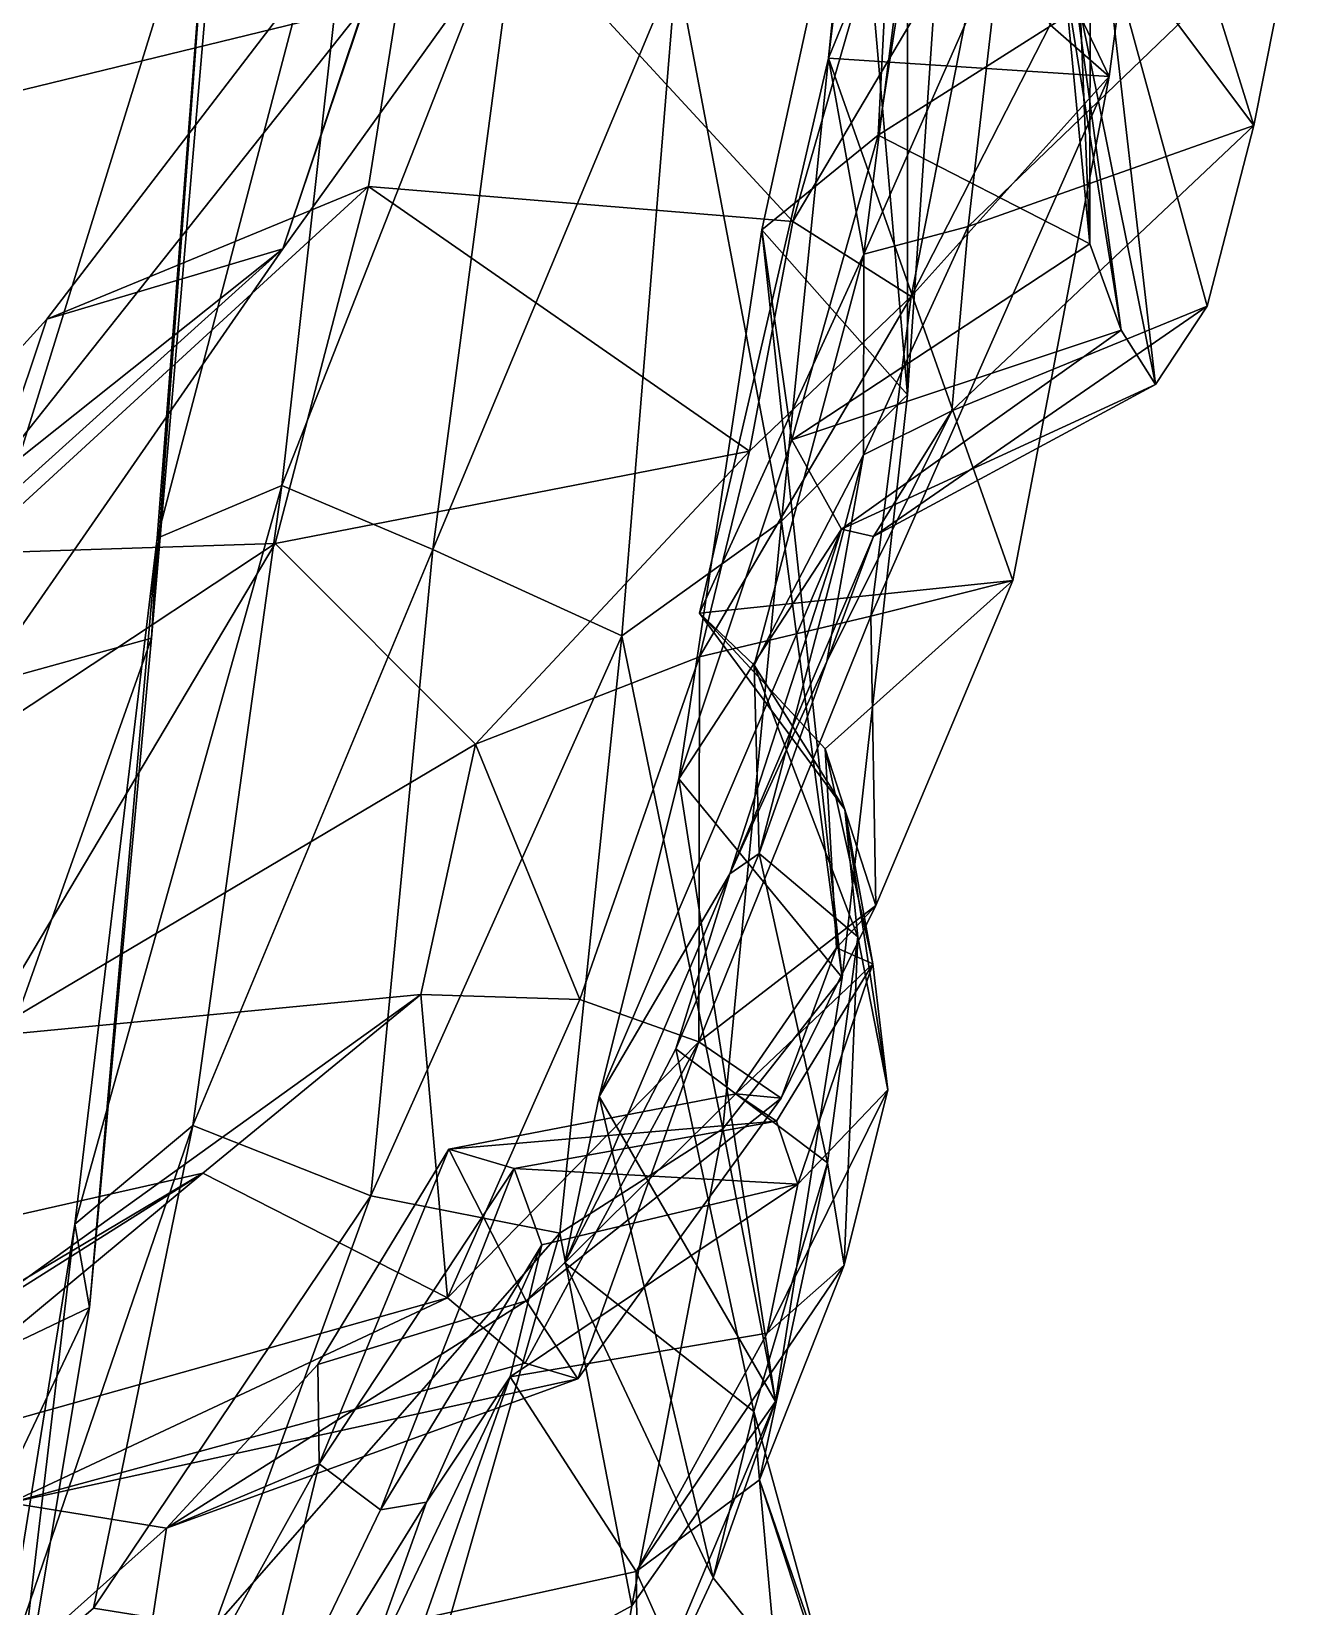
# Model space of a CAD drawing. Extents: x -4.77 to 4.77, y -2.48 to 3.3.
# Drawn here: x 0.4126 to 0.6098, y -2.1417 to -1.8961 of the extents above; entities that cross this region are included whole.
import ezdxf

# ---------------------------------------------------------------- set-up
doc = ezdxf.new("R2010")
doc.units = 0

msp = doc.modelspace()

# ---------------------------------------------------------------- linework, layer by layer
for points in [[(0.46748, -1.73795, -0.8311), (0.39295, -1.91166, -0.91272), (0.3879, -1.87214, -0.9574)], [(0.46748, -1.73795, 0.8311), (0.3879, -1.87214, 0.9574), (0.39295, -1.91166, 0.91272)], [(0.46748, -1.73795, -0.8311), (0.46496, -1.76066, -0.79021), (0.39295, -1.91166, -0.91272)], [(0.46748, -1.73795, 0.8311), (0.39295, -1.91166, 0.91272), (0.46496, -1.76066, 0.79021)], [(0.37925, -1.87911, -0.84402), (0.39295, -1.91166, -0.91272), (0.46496, -1.76066, -0.79021)], [(0.37925, -1.87911, 0.84402), (0.46496, -1.76066, 0.79021), (0.39295, -1.91166, 0.91272)], [(0.54927, -1.82296, 0.22251), (0.54463, -1.91229, 0.13181), (0.56017, -1.81219, 0.21327)], [(0.56017, -1.81219, 0.21327), (0.54463, -1.91229, 0.13181), (0.57613, -1.89229, 0.13158)], [(0.54927, -1.82296, -0.22251), (0.56017, -1.81219, -0.21327), (0.54463, -1.91229, -0.13181)], [(0.56017, -1.81219, -0.21327), (0.57613, -1.89229, -0.13158), (0.54463, -1.91229, -0.13181)], [(0.59171, -1.81924, -0.41506), (0.5455, -1.82952, -0.32127), (0.58066, -1.9031, -0.37495)], [(0.59171, -1.81924, 0.41506), (0.58066, -1.9031, 0.37495), (0.5455, -1.82952, 0.32127)], [(0.57143, -1.89509, -0.42663), (0.59171, -1.81924, -0.41506), (0.58066, -1.9031, -0.37495)], [(0.57143, -1.89509, 0.42663), (0.58066, -1.9031, 0.37495), (0.59171, -1.81924, 0.41506)], [(0.54927, -1.82296, 0.22251), (0.54918, -1.95276, 0.19035), (0.52649, -1.92704, 0.1318)], [(0.54927, -1.82296, 0.22251), (0.52649, -1.92704, 0.1318), (0.54463, -1.91229, 0.13181)], [(0.54927, -1.82296, -0.22251), (0.52649, -1.92704, -0.1318), (0.54918, -1.95276, -0.19035)], [(0.54927, -1.82296, -0.22251), (0.54463, -1.91229, -0.13181), (0.52649, -1.92704, -0.1318)], [(0.54927, -1.82296, 0.22251), (0.55678, -1.84172, 0.25306), (0.54918, -1.95276, 0.19035)], [(0.54927, -1.82296, -0.22251), (0.54918, -1.95276, -0.19035), (0.55678, -1.84172, -0.25306)], [(0.5455, -1.82952, -0.32127), (0.55058, -1.86665, -0.2626), (0.53689, -1.90028, -0.29006)], [(0.58066, -1.9031, -0.37495), (0.5455, -1.82952, -0.32127), (0.53689, -1.90028, -0.29006)], [(0.5455, -1.82952, 0.32127), (0.53689, -1.90028, 0.29006), (0.55058, -1.86665, 0.2626)], [(0.58066, -1.9031, 0.37495), (0.53689, -1.90028, 0.29006), (0.5455, -1.82952, 0.32127)], [(0.45182, -1.93, -0.68001), (0.5224, -1.83167, -0.54372), (0.47416, -1.86371, -0.53993)], [(0.5224, -1.83167, -0.54372), (0.45182, -1.93, -0.68001), (0.46445, -1.89224, -0.69675)], [(0.45182, -1.93, 0.68001), (0.47416, -1.86371, 0.53993), (0.5224, -1.83167, 0.54372)], [(0.5224, -1.83167, 0.54372), (0.46445, -1.89224, 0.69675), (0.45182, -1.93, 0.68001)], [(0.54918, -1.95276, 0.19035), (0.55678, -1.84172, 0.25306), (0.54102, -1.85917, 0.28245)], [(0.54918, -1.95276, -0.19035), (0.54102, -1.85917, -0.28245), (0.55678, -1.84172, -0.25306)], [(0.4313, -1.99072, 0.30212), (0.4424, -1.84299, 0.32465), (0.4426, -1.85943, 0.35954)], [(0.4313, -1.99072, 0.30212), (0.4322, -1.97509, 0.26361), (0.4424, -1.84299, 0.32465)], [(0.4313, -1.99072, -0.30212), (0.4426, -1.85943, -0.35954), (0.4424, -1.84299, -0.32465)], [(0.4313, -1.99072, -0.30212), (0.4424, -1.84299, -0.32465), (0.4322, -1.97509, -0.26361)], [(0.46442, -1.85249, 0.30727), (0.4424, -1.84299, 0.32465), (0.4322, -1.97509, 0.26361)], [(0.46442, -1.85249, -0.30727), (0.4322, -1.97509, -0.26361), (0.4424, -1.84299, -0.32465)], [(0.37748, -1.89608, -0.82647), (0.43517, -1.84483, -0.69514), (0.37711, -1.91352, -0.81308)], [(0.46445, -1.89224, -0.69675), (0.37711, -1.91352, -0.81308), (0.43517, -1.84483, -0.69514)], [(0.37748, -1.89608, 0.82647), (0.37711, -1.91352, 0.81308), (0.43517, -1.84483, 0.69514)], [(0.46445, -1.89224, 0.69675), (0.43517, -1.84483, 0.69514), (0.37711, -1.91352, 0.81308)], [(0.46442, -1.85249, 0.30727), (0.4322, -1.97509, 0.26361), (0.45163, -1.9669, 0.24232)], [(0.46442, -1.85249, -0.30727), (0.45163, -1.9669, -0.24232), (0.4322, -1.97509, -0.26361)], [(0.4891, -1.87146, 0.31234), (0.46442, -1.85249, 0.30727), (0.45163, -1.9669, 0.24232)], [(0.4891, -1.87146, -0.31234), (0.45163, -1.9669, -0.24232), (0.46442, -1.85249, -0.30727)], [(0.57962, -1.87927, -0.05914), (0.60321, -1.91075, -0.13035), (0.5859, -1.85528, -0.09786)], [(0.57962, -1.87927, 0.05914), (0.5859, -1.85528, 0.09786), (0.60321, -1.91075, 0.13035)], [(0.60985, -1.87723, -0.16321), (0.5859, -1.85528, -0.09786), (0.60321, -1.91075, -0.13035)], [(0.60985, -1.87723, 0.16321), (0.60321, -1.91075, 0.13035), (0.5859, -1.85528, 0.09786)], [(0.39914, -1.99961, 0.33497), (0.4426, -1.85943, 0.35954), (0.41194, -1.87217, 0.39096)], [(0.39914, -1.99961, 0.33497), (0.4313, -1.99072, 0.30212), (0.4426, -1.85943, 0.35954)], [(0.39914, -1.99961, -0.33497), (0.41194, -1.87217, -0.39096), (0.4426, -1.85943, -0.35954)], [(0.39914, -1.99961, -0.33497), (0.4426, -1.85943, -0.35954), (0.4313, -1.99072, -0.30212)], [(0.51318, -1.88592, 0.30366), (0.52953, -1.97244, 0.22314), (0.54102, -1.85917, 0.28245)], [(0.51318, -1.88592, -0.30366), (0.54102, -1.85917, -0.28245), (0.52953, -1.97244, -0.22314)], [(0.54918, -1.95276, 0.19035), (0.54102, -1.85917, 0.28245), (0.52953, -1.97244, 0.22314)], [(0.54918, -1.95276, -0.19035), (0.52953, -1.97244, -0.22314), (0.54102, -1.85917, -0.28245)], [(0.46515, -1.92025, -0.51571), (0.415, -1.94095, -0.65543), (0.47416, -1.86371, -0.53993)], [(0.45182, -1.93, -0.68001), (0.47416, -1.86371, -0.53993), (0.415, -1.94095, -0.65543)], [(0.46515, -1.92025, 0.51571), (0.47416, -1.86371, 0.53993), (0.415, -1.94095, 0.65543)], [(0.45182, -1.93, 0.68001), (0.415, -1.94095, 0.65543), (0.47416, -1.86371, 0.53993)], [(0.47416, -1.86371, -0.53993), (0.53134, -1.92573, -0.50189), (0.46515, -1.92025, -0.51571)], [(0.47416, -1.86371, 0.53993), (0.46515, -1.92025, 0.51571), (0.53134, -1.92573, 0.50189)], [(0.47416, -1.86371, -0.53993), (0.54708, -1.87117, -0.51493), (0.53134, -1.92573, -0.50189)], [(0.47416, -1.86371, 0.53993), (0.53134, -1.92573, 0.50189), (0.54708, -1.87117, 0.51493)], [(0.54237, -1.93084, -0.22507), (0.53689, -1.90028, -0.29006), (0.55058, -1.86665, -0.2626)], [(0.54237, -1.93084, 0.22507), (0.55058, -1.86665, 0.2626), (0.53689, -1.90028, 0.29006)], [(0.55058, -1.86665, -0.2626), (0.56376, -1.88233, -0.20256), (0.54237, -1.93084, -0.22507)], [(0.55058, -1.86665, 0.2626), (0.54237, -1.93084, 0.22507), (0.56376, -1.88233, 0.20256)], [(0.54708, -1.87117, -0.51493), (0.56237, -1.87334, -0.47946), (0.53134, -1.92573, -0.50189)], [(0.54708, -1.87117, 0.51493), (0.53134, -1.92573, 0.50189), (0.56237, -1.87334, 0.47946)], [(0.4891, -1.87146, 0.31234), (0.45163, -1.9669, 0.24232), (0.47519, -1.97686, 0.24787)], [(0.4891, -1.87146, -0.31234), (0.47519, -1.97686, -0.24787), (0.45163, -1.9669, -0.24232)], [(0.47519, -1.97686, 0.24787), (0.51318, -1.88592, 0.30366), (0.4891, -1.87146, 0.31234)], [(0.47519, -1.97686, -0.24787), (0.4891, -1.87146, -0.31234), (0.51318, -1.88592, -0.30366)], [(0.53134, -1.92573, -0.50189), (0.56237, -1.87334, -0.47946), (0.54978, -1.93744, -0.45563)], [(0.53134, -1.92573, 0.50189), (0.54978, -1.93744, 0.45563), (0.56237, -1.87334, 0.47946)], [(0.56237, -1.87334, -0.47946), (0.57143, -1.89509, -0.42663), (0.54978, -1.93744, -0.45563)], [(0.56237, -1.87334, 0.47946), (0.54978, -1.93744, 0.45563), (0.57143, -1.89509, 0.42663)], [(0.60985, -1.87723, -0.16321), (0.55863, -1.9265, -0.1561), (0.56376, -1.88233, -0.20256)], [(0.60985, -1.87723, -0.16321), (0.60321, -1.91075, -0.13035), (0.55863, -1.9265, -0.1561)], [(0.60985, -1.87723, 0.16321), (0.56376, -1.88233, 0.20256), (0.55863, -1.9265, 0.1561)], [(0.60985, -1.87723, 0.16321), (0.55863, -1.9265, 0.1561), (0.60321, -1.91075, 0.13035)], [(0.57356, -1.88689, 0.0295), (0.57769, -1.88049, 0.06754), (0.57764, -1.92921, 0.07812)], [(0.57356, -1.88689, -0.0295), (0.57764, -1.92921, -0.07812), (0.57769, -1.88049, -0.06754)], [(0.57962, -1.87927, -0.05914), (0.57474, -1.88605, -0.01191), (0.58786, -1.95113, -0.02667)], [(0.57962, -1.87927, 0.05914), (0.58786, -1.95113, 0.02667), (0.57474, -1.88605, 0.01191)], [(0.57613, -1.89229, 0.13158), (0.57764, -1.92921, 0.07812), (0.57769, -1.88049, 0.06754)], [(0.57613, -1.89229, -0.13158), (0.57769, -1.88049, -0.06754), (0.57764, -1.92921, -0.07812)], [(0.57962, -1.87927, -0.05914), (0.58786, -1.95113, -0.02667), (0.59594, -1.93892, -0.0734)], [(0.57962, -1.87927, -0.05914), (0.59594, -1.93892, -0.0734), (0.60321, -1.91075, -0.13035)], [(0.57962, -1.87927, 0.05914), (0.59594, -1.93892, 0.0734), (0.58786, -1.95113, 0.02667)], [(0.57962, -1.87927, 0.05914), (0.60321, -1.91075, 0.13035), (0.59594, -1.93892, 0.0734)], [(0.55863, -1.9265, -0.1561), (0.54237, -1.93084, -0.22507), (0.56376, -1.88233, -0.20256)], [(0.55863, -1.9265, 0.1561), (0.56376, -1.88233, 0.20256), (0.54237, -1.93084, 0.22507)], [(0.47519, -1.97686, 0.24787), (0.50463, -1.99035, 0.24321), (0.51318, -1.88592, 0.30366)], [(0.47519, -1.97686, -0.24787), (0.51318, -1.88592, -0.30366), (0.50463, -1.99035, -0.24321)], [(0.51318, -1.88592, 0.30366), (0.50463, -1.99035, 0.24321), (0.52953, -1.97244, 0.22314)], [(0.51318, -1.88592, -0.30366), (0.52953, -1.97244, -0.22314), (0.50463, -1.99035, -0.24321)], [(0.58252, -1.9427, 0.03539), (0.57474, -1.88605, -0.01191), (0.57356, -1.88689, 0.0295)], [(0.58252, -1.9427, -0.03539), (0.57356, -1.88689, -0.0295), (0.57474, -1.88605, 0.01191)], [(0.58252, -1.9427, 0.03539), (0.58786, -1.95113, -0.02667), (0.57474, -1.88605, -0.01191)], [(0.58252, -1.9427, -0.03539), (0.57474, -1.88605, 0.01191), (0.58786, -1.95113, 0.02667)], [(0.57356, -1.88689, 0.0295), (0.57764, -1.92921, 0.07812), (0.58252, -1.9427, 0.03539)], [(0.57356, -1.88689, -0.0295), (0.58252, -1.9427, -0.03539), (0.57764, -1.92921, -0.07812)], [(0.46445, -1.89224, -0.69675), (0.39092, -1.98485, -0.87206), (0.37711, -1.91352, -0.81308)], [(0.46445, -1.89224, 0.69675), (0.37711, -1.91352, 0.81308), (0.39092, -1.98485, 0.87206)], [(0.45182, -1.93, -0.68001), (0.39092, -1.98485, -0.87206), (0.46445, -1.89224, -0.69675)], [(0.45182, -1.93, 0.68001), (0.46445, -1.89224, 0.69675), (0.39092, -1.98485, 0.87206)], [(0.57764, -1.92921, 0.07812), (0.57613, -1.89229, 0.13158), (0.54463, -1.91229, 0.13181)], [(0.57764, -1.92921, -0.07812), (0.54463, -1.91229, -0.13181), (0.57613, -1.89229, -0.13158)], [(0.58066, -1.9031, -0.37495), (0.54978, -1.93744, -0.45563), (0.57143, -1.89509, -0.42663)], [(0.58066, -1.9031, 0.37495), (0.57143, -1.89509, 0.42663), (0.54978, -1.93744, 0.45563)], [(0.51676, -1.98681, -0.26058), (0.56563, -1.98171, -0.34366), (0.53689, -1.90028, -0.29006)], [(0.54237, -1.93084, -0.22507), (0.51676, -1.98681, -0.26058), (0.53689, -1.90028, -0.29006)], [(0.51676, -1.98681, 0.26058), (0.53689, -1.90028, 0.29006), (0.56563, -1.98171, 0.34366)], [(0.54237, -1.93084, 0.22507), (0.53689, -1.90028, 0.29006), (0.51676, -1.98681, 0.26058)], [(0.58066, -1.9031, -0.37495), (0.53689, -1.90028, -0.29006), (0.56563, -1.98171, -0.34366)], [(0.58066, -1.9031, 0.37495), (0.56563, -1.98171, 0.34366), (0.53689, -1.90028, 0.29006)], [(0.56563, -1.98171, -0.34366), (0.54347, -1.98729, -0.41938), (0.58066, -1.9031, -0.37495)], [(0.58066, -1.9031, -0.37495), (0.54347, -1.98729, -0.41938), (0.54978, -1.93744, -0.45563)], [(0.56563, -1.98171, 0.34366), (0.58066, -1.9031, 0.37495), (0.54347, -1.98729, 0.41938)], [(0.58066, -1.9031, 0.37495), (0.54978, -1.93744, 0.45563), (0.54347, -1.98729, 0.41938)], [(0.53114, -1.95976, 0.06235), (0.54463, -1.91229, 0.13181), (0.52649, -1.92704, 0.1318)], [(0.53114, -1.95976, -0.06235), (0.52649, -1.92704, -0.1318), (0.54463, -1.91229, -0.13181)], [(0.57764, -1.92921, 0.07812), (0.54463, -1.91229, 0.13181), (0.53114, -1.95976, 0.06235)], [(0.57764, -1.92921, -0.07812), (0.53114, -1.95976, -0.06235), (0.54463, -1.91229, -0.13181)], [(0.60321, -1.91075, -0.13035), (0.55609, -1.95524, -0.10035), (0.55863, -1.9265, -0.1561)], [(0.60321, -1.91075, -0.13035), (0.59594, -1.93892, -0.0734), (0.55609, -1.95524, -0.10035)], [(0.60321, -1.91075, 0.13035), (0.55863, -1.9265, 0.1561), (0.55609, -1.95524, 0.10035)], [(0.60321, -1.91075, 0.13035), (0.55609, -1.95524, 0.10035), (0.59594, -1.93892, 0.0734)], [(0.40272, -1.97751, -0.63802), (0.46515, -1.92025, -0.51571), (0.45063, -1.97594, -0.50344)], [(0.46515, -1.92025, -0.51571), (0.40272, -1.97751, -0.63802), (0.415, -1.94095, -0.65543)], [(0.40272, -1.97751, 0.63802), (0.45063, -1.97594, 0.50344), (0.46515, -1.92025, 0.51571)], [(0.46515, -1.92025, 0.51571), (0.415, -1.94095, 0.65543), (0.40272, -1.97751, 0.63802)], [(0.46515, -1.92025, -0.51571), (0.52456, -1.96155, -0.49189), (0.45063, -1.97594, -0.50344)], [(0.46515, -1.92025, 0.51571), (0.45063, -1.97594, 0.50344), (0.52456, -1.96155, 0.49189)], [(0.46515, -1.92025, -0.51571), (0.53134, -1.92573, -0.50189), (0.52456, -1.96155, -0.49189)], [(0.46515, -1.92025, 0.51571), (0.52456, -1.96155, 0.49189), (0.53134, -1.92573, 0.50189)], [(0.53114, -1.95976, 0.06235), (0.52649, -1.92704, 0.1318), (0.51355, -2.01265, 0.06631)], [(0.53901, -2.04364, 0.12679), (0.51355, -2.01265, 0.06631), (0.52649, -1.92704, 0.1318)], [(0.53114, -1.95976, -0.06235), (0.51355, -2.01265, -0.06631), (0.52649, -1.92704, -0.1318)], [(0.53901, -2.04364, -0.12679), (0.52649, -1.92704, -0.1318), (0.51355, -2.01265, -0.06631)], [(0.53134, -1.92573, -0.50189), (0.54978, -1.93744, -0.45563), (0.52456, -1.96155, -0.49189)], [(0.53134, -1.92573, 0.50189), (0.52456, -1.96155, 0.49189), (0.54978, -1.93744, 0.45563)], [(0.53901, -2.04364, 0.12679), (0.52649, -1.92704, 0.1318), (0.54918, -1.95276, 0.19035)], [(0.53901, -2.04364, -0.12679), (0.54918, -1.95276, -0.19035), (0.52649, -1.92704, -0.1318)], [(0.55609, -1.95524, -0.10035), (0.54234, -1.96211, -0.17414), (0.55863, -1.9265, -0.1561)], [(0.55863, -1.9265, -0.1561), (0.54234, -1.96211, -0.17414), (0.54237, -1.93084, -0.22507)], [(0.55609, -1.95524, 0.10035), (0.55863, -1.9265, 0.1561), (0.54234, -1.96211, 0.17414)], [(0.55863, -1.9265, 0.1561), (0.54237, -1.93084, 0.22507), (0.54234, -1.96211, 0.17414)], [(0.35473, -2.00726, -0.7588), (0.45182, -1.93, -0.68001), (0.415, -1.94095, -0.65543)], [(0.35473, -2.00726, -0.7588), (0.37883, -2.03529, -0.84809), (0.45182, -1.93, -0.68001)], [(0.35473, -2.00726, 0.7588), (0.415, -1.94095, 0.65543), (0.45182, -1.93, 0.68001)], [(0.35473, -2.00726, 0.7588), (0.45182, -1.93, 0.68001), (0.37883, -2.03529, 0.84809)], [(0.45182, -1.93, -0.68001), (0.37883, -2.03529, -0.84809), (0.39092, -1.98485, -0.87206)], [(0.45182, -1.93, 0.68001), (0.39092, -1.98485, 0.87206), (0.37883, -2.03529, 0.84809)], [(0.58252, -1.9427, 0.03539), (0.57764, -1.92921, 0.07812), (0.53114, -1.95976, 0.06235)], [(0.58252, -1.9427, -0.03539), (0.53114, -1.95976, -0.06235), (0.57764, -1.92921, -0.07812)], [(0.54237, -1.93084, -0.22507), (0.52527, -1.99489, -0.20573), (0.51676, -1.98681, -0.26058)], [(0.54237, -1.93084, 0.22507), (0.51676, -1.98681, 0.26058), (0.52527, -1.99489, 0.20573)], [(0.54237, -1.93084, -0.22507), (0.54234, -1.96211, -0.17414), (0.52527, -1.99489, -0.20573)], [(0.54237, -1.93084, 0.22507), (0.52527, -1.99489, 0.20573), (0.54234, -1.96211, 0.17414)], [(0.51677, -1.99364, -0.48442), (0.54978, -1.93744, -0.45563), (0.54347, -1.98729, -0.41938)], [(0.51677, -1.99364, -0.48442), (0.52456, -1.96155, -0.49189), (0.54978, -1.93744, -0.45563)], [(0.51677, -1.99364, 0.48442), (0.54347, -1.98729, 0.41938), (0.54978, -1.93744, 0.45563)], [(0.51677, -1.99364, 0.48442), (0.54978, -1.93744, 0.45563), (0.52456, -1.96155, 0.49189)], [(0.59594, -1.93892, -0.0734), (0.54391, -1.97486, -0.03775), (0.55609, -1.95524, -0.10035)], [(0.59594, -1.93892, -0.0734), (0.58786, -1.95113, -0.02667), (0.54391, -1.97486, -0.03775)], [(0.59594, -1.93892, 0.0734), (0.55609, -1.95524, 0.10035), (0.54391, -1.97486, 0.03775)], [(0.59594, -1.93892, 0.0734), (0.54391, -1.97486, 0.03775), (0.58786, -1.95113, 0.02667)], [(0.40272, -1.97751, -0.63802), (0.35473, -2.00726, -0.7588), (0.415, -1.94095, -0.65543)], [(0.40272, -1.97751, 0.63802), (0.415, -1.94095, 0.65543), (0.35473, -2.00726, 0.7588)], [(0.58252, -1.9427, 0.03539), (0.53114, -1.95976, 0.06235), (0.5389, -1.9737, 0.00694)], [(0.58252, -1.9427, -0.03539), (0.5389, -1.9737, -0.00694), (0.53114, -1.95976, -0.06235)], [(0.5389, -1.9737, 0.00694), (0.58786, -1.95113, -0.02667), (0.58252, -1.9427, 0.03539)], [(0.5389, -1.9737, -0.00694), (0.58252, -1.9427, -0.03539), (0.58786, -1.95113, 0.02667)], [(0.5389, -1.9737, 0.00694), (0.54391, -1.97486, -0.03775), (0.58786, -1.95113, -0.02667)], [(0.5389, -1.9737, -0.00694), (0.58786, -1.95113, 0.02667), (0.54391, -1.97486, 0.03775)], [(0.53901, -2.04364, 0.12679), (0.54918, -1.95276, 0.19035), (0.52953, -1.97244, 0.22314)], [(0.53901, -2.04364, -0.12679), (0.52953, -1.97244, -0.22314), (0.54918, -1.95276, -0.19035)], [(0.53662, -1.99435, -0.11209), (0.55609, -1.95524, -0.10035), (0.54391, -1.97486, -0.03775)], [(0.55609, -1.95524, -0.10035), (0.53662, -1.99435, -0.11209), (0.54234, -1.96211, -0.17414)], [(0.53662, -1.99435, 0.11209), (0.54391, -1.97486, 0.03775), (0.55609, -1.95524, 0.10035)], [(0.55609, -1.95524, 0.10035), (0.54234, -1.96211, 0.17414), (0.53662, -1.99435, 0.11209)], [(0.5389, -1.9737, 0.00694), (0.53114, -1.95976, 0.06235), (0.51355, -2.01265, 0.06631)], [(0.5389, -1.9737, -0.00694), (0.51355, -2.01265, -0.06631), (0.53114, -1.95976, -0.06235)], [(0.52456, -1.96155, -0.49189), (0.48186, -2.00725, -0.49637), (0.45063, -1.97594, -0.50344)], [(0.52456, -1.96155, 0.49189), (0.45063, -1.97594, 0.50344), (0.48186, -2.00725, 0.49637)], [(0.52456, -1.96155, -0.49189), (0.51677, -1.99364, -0.48442), (0.48186, -2.00725, -0.49637)], [(0.52456, -1.96155, 0.49189), (0.48186, -2.00725, 0.49637), (0.51677, -1.99364, 0.48442)], [(0.54234, -1.96211, -0.17414), (0.52609, -2.02426, -0.12386), (0.52527, -1.99489, -0.20573)], [(0.54234, -1.96211, 0.17414), (0.52527, -1.99489, 0.20573), (0.52609, -2.02426, 0.12386)], [(0.54234, -1.96211, -0.17414), (0.53662, -1.99435, -0.11209), (0.52609, -2.02426, -0.12386)], [(0.54234, -1.96211, 0.17414), (0.52609, -2.02426, 0.12386), (0.53662, -1.99435, 0.11209)], [(0.41936, -2.08209, 0.19511), (0.45163, -1.9669, 0.24232), (0.4322, -1.97509, 0.26361)], [(0.41936, -2.08209, 0.19511), (0.43775, -2.06672, 0.17163), (0.45163, -1.9669, 0.24232)], [(0.41936, -2.08209, -0.19511), (0.4322, -1.97509, -0.26361), (0.45163, -1.9669, -0.24232)], [(0.41936, -2.08209, -0.19511), (0.45163, -1.9669, -0.24232), (0.43775, -2.06672, -0.17163)], [(0.47519, -1.97686, 0.24787), (0.45163, -1.9669, 0.24232), (0.43775, -2.06672, 0.17163)], [(0.47519, -1.97686, -0.24787), (0.43775, -2.06672, -0.17163), (0.45163, -1.9669, -0.24232)], [(0.5389, -1.9737, 0.00694), (0.51355, -2.01265, 0.06631), (0.50112, -2.06216, 0.00915)], [(0.5215, -2.02744, -0.04748), (0.5389, -1.9737, 0.00694), (0.50112, -2.06216, 0.00915)], [(0.5389, -1.9737, -0.00694), (0.50112, -2.06216, -0.00915), (0.51355, -2.01265, -0.06631)], [(0.5215, -2.02744, 0.04748), (0.50112, -2.06216, -0.00915), (0.5389, -1.9737, -0.00694)], [(0.50463, -1.99035, 0.24321), (0.52039, -2.06719, 0.15002), (0.52953, -1.97244, 0.22314)], [(0.50463, -1.99035, -0.24321), (0.52953, -1.97244, -0.22314), (0.52039, -2.06719, -0.15002)], [(0.53901, -2.04364, 0.12679), (0.52953, -1.97244, 0.22314), (0.52039, -2.06719, 0.15002)], [(0.53901, -2.04364, -0.12679), (0.52039, -2.06719, -0.15002), (0.52953, -1.97244, -0.22314)], [(0.5215, -2.02744, -0.04748), (0.54391, -1.97486, -0.03775), (0.5389, -1.9737, 0.00694)], [(0.5215, -2.02744, 0.04748), (0.5389, -1.9737, -0.00694), (0.54391, -1.97486, 0.03775)], [(0.40272, -1.97751, -0.63802), (0.45063, -1.97594, -0.50344), (0.38703, -2.01796, -0.63282)], [(0.40484, -2.05287, -0.64184), (0.38703, -2.01796, -0.63282), (0.45063, -1.97594, -0.50344)], [(0.40272, -1.97751, 0.63802), (0.38703, -2.01796, 0.63282), (0.45063, -1.97594, 0.50344)], [(0.40484, -2.05287, 0.64184), (0.45063, -1.97594, 0.50344), (0.38703, -2.01796, 0.63282)], [(0.40484, -2.05287, -0.64184), (0.45063, -1.97594, -0.50344), (0.48186, -2.00725, -0.49637)], [(0.40484, -2.05287, 0.64184), (0.48186, -2.00725, 0.49637), (0.45063, -1.97594, 0.50344)], [(0.42164, -2.09507, 0.23388), (0.41936, -2.08209, 0.19511), (0.4322, -1.97509, 0.26361)], [(0.42164, -2.09507, -0.23388), (0.4322, -1.97509, -0.26361), (0.41936, -2.08209, -0.19511)], [(0.42164, -2.09507, 0.23388), (0.4322, -1.97509, 0.26361), (0.4313, -1.99072, 0.30212)], [(0.42164, -2.09507, -0.23388), (0.4313, -1.99072, -0.30212), (0.4322, -1.97509, -0.26361)], [(0.47519, -1.97686, 0.24787), (0.43775, -2.06672, 0.17163), (0.46552, -2.07765, 0.17242)], [(0.47519, -1.97686, -0.24787), (0.46552, -2.07765, -0.17242), (0.43775, -2.06672, -0.17163)], [(0.46552, -2.07765, 0.17242), (0.50463, -1.99035, 0.24321), (0.47519, -1.97686, 0.24787)], [(0.46552, -2.07765, -0.17242), (0.47519, -1.97686, -0.24787), (0.50463, -1.99035, -0.24321)], [(0.53662, -1.99435, -0.11209), (0.54391, -1.97486, -0.03775), (0.5215, -2.02744, -0.04748)], [(0.53662, -1.99435, 0.11209), (0.5215, -2.02744, 0.04748), (0.54391, -1.97486, 0.03775)], [(0.51676, -1.98681, -0.26058), (0.53638, -2.00794, -0.30644), (0.56563, -1.98171, -0.34366)], [(0.51676, -1.98681, 0.26058), (0.56563, -1.98171, 0.34366), (0.53638, -2.00794, 0.30644)], [(0.53638, -2.00794, -0.30644), (0.54424, -2.03237, -0.35628), (0.56563, -1.98171, -0.34366)], [(0.53638, -2.00794, 0.30644), (0.56563, -1.98171, 0.34366), (0.54424, -2.03237, 0.35628)], [(0.56563, -1.98171, -0.34366), (0.54424, -2.03237, -0.35628), (0.54347, -1.98729, -0.41938)], [(0.56563, -1.98171, 0.34366), (0.54347, -1.98729, 0.41938), (0.54424, -2.03237, 0.35628)], [(0.53942, -2.01744, -0.23752), (0.51676, -1.98681, -0.26058), (0.52527, -1.99489, -0.20573)], [(0.53942, -2.01744, -0.23752), (0.53638, -2.00794, -0.30644), (0.51676, -1.98681, -0.26058)], [(0.53942, -2.01744, 0.23752), (0.52527, -1.99489, 0.20573), (0.51676, -1.98681, 0.26058)], [(0.53942, -2.01744, 0.23752), (0.51676, -1.98681, 0.26058), (0.53638, -2.00794, 0.30644)], [(0.51668, -2.05365, -0.41955), (0.51677, -1.99364, -0.48442), (0.54347, -1.98729, -0.41938)], [(0.54424, -2.03237, -0.35628), (0.51668, -2.05365, -0.41955), (0.54347, -1.98729, -0.41938)], [(0.51668, -2.05365, 0.41955), (0.54347, -1.98729, 0.41938), (0.51677, -1.99364, 0.48442)], [(0.54424, -2.03237, 0.35628), (0.54347, -1.98729, 0.41938), (0.51668, -2.05365, 0.41955)], [(0.38863, -2.11081, 0.26581), (0.4313, -1.99072, 0.30212), (0.39914, -1.99961, 0.33497)], [(0.38863, -2.11081, 0.26581), (0.42164, -2.09507, 0.23388), (0.4313, -1.99072, 0.30212)], [(0.38863, -2.11081, -0.26581), (0.39914, -1.99961, -0.33497), (0.4313, -1.99072, -0.30212)], [(0.38863, -2.11081, -0.26581), (0.4313, -1.99072, -0.30212), (0.42164, -2.09507, -0.23388)], [(0.46552, -2.07765, 0.17242), (0.49501, -2.08349, 0.17209), (0.50463, -1.99035, 0.24321)], [(0.46552, -2.07765, -0.17242), (0.50463, -1.99035, -0.24321), (0.49501, -2.08349, -0.17209)], [(0.50463, -1.99035, 0.24321), (0.49501, -2.08349, 0.17209), (0.52039, -2.06719, 0.15002)], [(0.50463, -1.99035, -0.24321), (0.52039, -2.06719, -0.15002), (0.49501, -2.08349, -0.17209)], [(0.49813, -2.04704, -0.47697), (0.48186, -2.00725, -0.49637), (0.51677, -1.99364, -0.48442)], [(0.49813, -2.04704, 0.47697), (0.51677, -1.99364, 0.48442), (0.48186, -2.00725, 0.49637)], [(0.51668, -2.05365, -0.41955), (0.49813, -2.04704, -0.47697), (0.51677, -1.99364, -0.48442)], [(0.51668, -2.05365, 0.41955), (0.51677, -1.99364, 0.48442), (0.49813, -2.04704, 0.47697)], [(0.5215, -2.02744, -0.04748), (0.52609, -2.02426, -0.12386), (0.53662, -1.99435, -0.11209)], [(0.5215, -2.02744, 0.04748), (0.53662, -1.99435, 0.11209), (0.52609, -2.02426, 0.12386)], [(0.54145, -2.03726, -0.14617), (0.52527, -1.99489, -0.20573), (0.52609, -2.02426, -0.12386)], [(0.54145, -2.03726, -0.14617), (0.53942, -2.01744, -0.23752), (0.52527, -1.99489, -0.20573)], [(0.54145, -2.03726, 0.14617), (0.52609, -2.02426, 0.12386), (0.52527, -1.99489, 0.20573)], [(0.54145, -2.03726, 0.14617), (0.52527, -1.99489, 0.20573), (0.53942, -2.01744, 0.23752)], [(0.40484, -2.05287, -0.64184), (0.48186, -2.00725, -0.49637), (0.47333, -2.04627, -0.49667)], [(0.40484, -2.05287, 0.64184), (0.47333, -2.04627, 0.49667), (0.48186, -2.00725, 0.49637)], [(0.49813, -2.04704, -0.47697), (0.47333, -2.04627, -0.49667), (0.48186, -2.00725, -0.49637)], [(0.49813, -2.04704, 0.47697), (0.48186, -2.00725, 0.49637), (0.47333, -2.04627, 0.49667)], [(0.54379, -2.04148, -0.25756), (0.53638, -2.00794, -0.30644), (0.53942, -2.01744, -0.23752)], [(0.54379, -2.04148, -0.25756), (0.53812, -2.039, -0.33354), (0.53638, -2.00794, -0.30644)], [(0.53638, -2.00794, -0.30644), (0.53812, -2.039, -0.33354), (0.54424, -2.03237, -0.35628)], [(0.54379, -2.04148, 0.25756), (0.53942, -2.01744, 0.23752), (0.53638, -2.00794, 0.30644)], [(0.54379, -2.04148, 0.25756), (0.53638, -2.00794, 0.30644), (0.53812, -2.039, 0.33354)], [(0.53638, -2.00794, 0.30644), (0.54424, -2.03237, 0.35628), (0.53812, -2.039, 0.33354)], [(0.51355, -2.01265, 0.06631), (0.5286, -2.10974, 0.05083), (0.50112, -2.06216, 0.00915)], [(0.51355, -2.01265, -0.06631), (0.50112, -2.06216, -0.00915), (0.5286, -2.10974, -0.05083)], [(0.51355, -2.01265, 0.06631), (0.53901, -2.04364, 0.12679), (0.5286, -2.10974, 0.05083)], [(0.51355, -2.01265, -0.06631), (0.5286, -2.10974, -0.05083), (0.53901, -2.04364, -0.12679)], [(0.54615, -2.06115, -0.16504), (0.53942, -2.01744, -0.23752), (0.54145, -2.03726, -0.14617)], [(0.54615, -2.06115, -0.16504), (0.54379, -2.04148, -0.25756), (0.53942, -2.01744, -0.23752)], [(0.54615, -2.06115, 0.16504), (0.54145, -2.03726, 0.14617), (0.53942, -2.01744, 0.23752)], [(0.54615, -2.06115, 0.16504), (0.53942, -2.01744, 0.23752), (0.54379, -2.04148, 0.25756)], [(0.5367, -2.07252, -0.0906), (0.52609, -2.02426, -0.12386), (0.51309, -2.05473, -0.06583)], [(0.5215, -2.02744, -0.04748), (0.51309, -2.05473, -0.06583), (0.52609, -2.02426, -0.12386)], [(0.5367, -2.07252, 0.0906), (0.51309, -2.05473, 0.06583), (0.52609, -2.02426, 0.12386)], [(0.5215, -2.02744, 0.04748), (0.52609, -2.02426, 0.12386), (0.51309, -2.05473, 0.06583)], [(0.5367, -2.07252, -0.0906), (0.54145, -2.03726, -0.14617), (0.52609, -2.02426, -0.12386)], [(0.5367, -2.07252, 0.0906), (0.52609, -2.02426, 0.12386), (0.54145, -2.03726, 0.14617)], [(0.5215, -2.02744, -0.04748), (0.49575, -2.08811, -0.0269), (0.51309, -2.05473, -0.06583)], [(0.5215, -2.02744, -0.04748), (0.50112, -2.06216, 0.00915), (0.49575, -2.08811, -0.0269)], [(0.5215, -2.02744, 0.04748), (0.51309, -2.05473, 0.06583), (0.49575, -2.08811, 0.0269)], [(0.5215, -2.02744, 0.04748), (0.49575, -2.08811, 0.0269), (0.50112, -2.06216, -0.00915)], [(0.54424, -2.03237, -0.35628), (0.52951, -2.06241, -0.36073), (0.51668, -2.05365, -0.41955)], [(0.54424, -2.03237, 0.35628), (0.51668, -2.05365, 0.41955), (0.52951, -2.06241, 0.36073)], [(0.53812, -2.039, -0.33354), (0.52951, -2.06241, -0.36073), (0.54424, -2.03237, -0.35628)], [(0.53812, -2.039, 0.33354), (0.54424, -2.03237, 0.35628), (0.52951, -2.06241, 0.36073)], [(0.54145, -2.03726, -0.14617), (0.5367, -2.07252, -0.0906), (0.53931, -2.08847, -0.11253)], [(0.54145, -2.03726, 0.14617), (0.53931, -2.08847, 0.11253), (0.5367, -2.07252, 0.0906)], [(0.54145, -2.03726, -0.14617), (0.53931, -2.08847, -0.11253), (0.54615, -2.06115, -0.16504)], [(0.54145, -2.03726, 0.14617), (0.54615, -2.06115, 0.16504), (0.53931, -2.08847, 0.11253)], [(0.52245, -2.06176, -0.33232), (0.53812, -2.039, -0.33354), (0.54379, -2.04148, -0.25756)], [(0.53812, -2.039, -0.33354), (0.52245, -2.06176, -0.33232), (0.52951, -2.06241, -0.36073)], [(0.52245, -2.06176, 0.33232), (0.54379, -2.04148, 0.25756), (0.53812, -2.039, 0.33354)], [(0.53812, -2.039, 0.33354), (0.52951, -2.06241, 0.36073), (0.52245, -2.06176, 0.33232)], [(0.52245, -2.06176, -0.33232), (0.54379, -2.04148, -0.25756), (0.52875, -2.06602, -0.2573)], [(0.52245, -2.06176, 0.33232), (0.52875, -2.06602, 0.2573), (0.54379, -2.04148, 0.25756)], [(0.54379, -2.04148, -0.25756), (0.53208, -2.07584, -0.18964), (0.52875, -2.06602, -0.2573)], [(0.54379, -2.04148, 0.25756), (0.52875, -2.06602, 0.2573), (0.53208, -2.07584, 0.18964)], [(0.54379, -2.04148, -0.25756), (0.54615, -2.06115, -0.16504), (0.53208, -2.07584, -0.18964)], [(0.54379, -2.04148, 0.25756), (0.53208, -2.07584, 0.18964), (0.54615, -2.06115, 0.16504)], [(0.5286, -2.10974, 0.05083), (0.53901, -2.04364, 0.12679), (0.52039, -2.06719, 0.15002)], [(0.5286, -2.10974, -0.05083), (0.52039, -2.06719, -0.15002), (0.53901, -2.04364, -0.12679)], [(0.43935, -2.07415, -0.49675), (0.40043, -2.09865, -0.63368), (0.47333, -2.04627, -0.49667)], [(0.40484, -2.05287, -0.64184), (0.47333, -2.04627, -0.49667), (0.40043, -2.09865, -0.63368)], [(0.43935, -2.07415, 0.49675), (0.47333, -2.04627, 0.49667), (0.40043, -2.09865, 0.63368)], [(0.40484, -2.05287, 0.64184), (0.40043, -2.09865, 0.63368), (0.47333, -2.04627, 0.49667)], [(0.47333, -2.04627, -0.49667), (0.47746, -2.09358, -0.46655), (0.43935, -2.07415, -0.49675)], [(0.47333, -2.04627, 0.49667), (0.43935, -2.07415, 0.49675), (0.47746, -2.09358, 0.46655)], [(0.47333, -2.04627, -0.49667), (0.49813, -2.04704, -0.47697), (0.47746, -2.09358, -0.46655)], [(0.47333, -2.04627, 0.49667), (0.47746, -2.09358, 0.46655), (0.49813, -2.04704, 0.47697)], [(0.51668, -2.05365, -0.41955), (0.47746, -2.09358, -0.46655), (0.49813, -2.04704, -0.47697)], [(0.51668, -2.05365, 0.41955), (0.49813, -2.04704, 0.47697), (0.47746, -2.09358, 0.46655)], [(0.51668, -2.05365, -0.41955), (0.48961, -2.10376, -0.41604), (0.47746, -2.09358, -0.46655)], [(0.51668, -2.05365, 0.41955), (0.47746, -2.09358, 0.46655), (0.48961, -2.10376, 0.41604)], [(0.49778, -2.10619, -0.37461), (0.48961, -2.10376, -0.41604), (0.51668, -2.05365, -0.41955)], [(0.49778, -2.10619, 0.37461), (0.51668, -2.05365, 0.41955), (0.48961, -2.10376, 0.41604)], [(0.51309, -2.05473, -0.06583), (0.49575, -2.08811, -0.0269), (0.52525, -2.1113, -0.05004)], [(0.51309, -2.05473, 0.06583), (0.52525, -2.1113, 0.05004), (0.49575, -2.08811, 0.0269)], [(0.49778, -2.10619, -0.37461), (0.51668, -2.05365, -0.41955), (0.52951, -2.06241, -0.36073)], [(0.49778, -2.10619, 0.37461), (0.52951, -2.06241, 0.36073), (0.51668, -2.05365, 0.41955)], [(0.51309, -2.05473, -0.06583), (0.52525, -2.1113, -0.05004), (0.5367, -2.07252, -0.0906)], [(0.51309, -2.05473, 0.06583), (0.5367, -2.07252, 0.0906), (0.52525, -2.1113, 0.05004)], [(0.52875, -2.06602, -0.2573), (0.4777, -2.07039, -0.28151), (0.52245, -2.06176, -0.33232)], [(0.4777, -2.07039, -0.28151), (0.48972, -2.09402, -0.33156), (0.52245, -2.06176, -0.33232)], [(0.52875, -2.06602, 0.2573), (0.52245, -2.06176, 0.33232), (0.4777, -2.07039, 0.28151)], [(0.4777, -2.07039, 0.28151), (0.52245, -2.06176, 0.33232), (0.48972, -2.09402, 0.33156)], [(0.52951, -2.06241, -0.36073), (0.52245, -2.06176, -0.33232), (0.48972, -2.09402, -0.33156)], [(0.52951, -2.06241, 0.36073), (0.48972, -2.09402, 0.33156), (0.52245, -2.06176, 0.33232)], [(0.52951, -2.06241, -0.36073), (0.48972, -2.09402, -0.33156), (0.49778, -2.10619, -0.37461)], [(0.52951, -2.06241, 0.36073), (0.49778, -2.10619, 0.37461), (0.48972, -2.09402, 0.33156)], [(0.5189, -2.13725, -0.0058), (0.49575, -2.08811, -0.0269), (0.50112, -2.06216, 0.00915)], [(0.5189, -2.13725, 0.0058), (0.50112, -2.06216, -0.00915), (0.49575, -2.08811, 0.0269)], [(0.5189, -2.13725, -0.0058), (0.50112, -2.06216, 0.00915), (0.5286, -2.10974, 0.05083)], [(0.5189, -2.13725, 0.0058), (0.5286, -2.10974, -0.05083), (0.50112, -2.06216, -0.00915)], [(0.54615, -2.06115, -0.16504), (0.52734, -2.09907, -0.13159), (0.53208, -2.07584, -0.18964)], [(0.54615, -2.06115, -0.16504), (0.53931, -2.08847, -0.11253), (0.52734, -2.09907, -0.13159)], [(0.54615, -2.06115, 0.16504), (0.53208, -2.07584, 0.18964), (0.52734, -2.09907, 0.13159)], [(0.54615, -2.06115, 0.16504), (0.52734, -2.09907, 0.13159), (0.53931, -2.08847, 0.11253)], [(0.40773, -2.15448, 0.13734), (0.43775, -2.06672, 0.17163), (0.41936, -2.08209, 0.19511)], [(0.40773, -2.15448, 0.13734), (0.42229, -2.14198, 0.10459), (0.43775, -2.06672, 0.17163)], [(0.40773, -2.15448, -0.13734), (0.41936, -2.08209, -0.19511), (0.43775, -2.06672, -0.17163)], [(0.40773, -2.15448, -0.13734), (0.43775, -2.06672, -0.17163), (0.42229, -2.14198, -0.10459)], [(0.46552, -2.07765, 0.17242), (0.43775, -2.06672, 0.17163), (0.42229, -2.14198, 0.10459)], [(0.46552, -2.07765, -0.17242), (0.42229, -2.14198, -0.10459), (0.43775, -2.06672, -0.17163)], [(0.52875, -2.06602, -0.2573), (0.48788, -2.07339, -0.24447), (0.4777, -2.07039, -0.28151)], [(0.52875, -2.06602, 0.2573), (0.4777, -2.07039, 0.28151), (0.48788, -2.07339, 0.24447)], [(0.53208, -2.07584, -0.18964), (0.48788, -2.07339, -0.24447), (0.52875, -2.06602, -0.2573)], [(0.53208, -2.07584, 0.18964), (0.52875, -2.06602, 0.2573), (0.48788, -2.07339, 0.24447)], [(0.49501, -2.08349, 0.17209), (0.50624, -2.14157, 0.08162), (0.52039, -2.06719, 0.15002)], [(0.49501, -2.08349, -0.17209), (0.52039, -2.06719, -0.15002), (0.50624, -2.14157, -0.08162)], [(0.5286, -2.10974, 0.05083), (0.52039, -2.06719, 0.15002), (0.50624, -2.14157, 0.08162)], [(0.5286, -2.10974, -0.05083), (0.50624, -2.14157, -0.08162), (0.52039, -2.06719, -0.15002)], [(0.4777, -2.07039, -0.28151), (0.45749, -2.11945, -0.25491), (0.45727, -2.10396, -0.29659)], [(0.4777, -2.07039, -0.28151), (0.45727, -2.10396, -0.29659), (0.48972, -2.09402, -0.33156)], [(0.4777, -2.07039, 0.28151), (0.45727, -2.10396, 0.29659), (0.45749, -2.11945, 0.25491)], [(0.4777, -2.07039, 0.28151), (0.48972, -2.09402, 0.33156), (0.45727, -2.10396, 0.29659)], [(0.4777, -2.07039, -0.28151), (0.48788, -2.07339, -0.24447), (0.45749, -2.11945, -0.25491)], [(0.4777, -2.07039, 0.28151), (0.45749, -2.11945, 0.25491), (0.48788, -2.07339, 0.24447)], [(0.5367, -2.07252, -0.0906), (0.52525, -2.1113, -0.05004), (0.52614, -2.12194, -0.07368)], [(0.5367, -2.07252, 0.0906), (0.52614, -2.12194, 0.07368), (0.52525, -2.1113, 0.05004)], [(0.5367, -2.07252, -0.0906), (0.52614, -2.12194, -0.07368), (0.53931, -2.08847, -0.11253)], [(0.5367, -2.07252, 0.0906), (0.53931, -2.08847, 0.11253), (0.52614, -2.12194, 0.07368)], [(0.36664, -2.1173, -0.62365), (0.43935, -2.07415, -0.49675), (0.3977, -2.08355, -0.5024)], [(0.43935, -2.07415, -0.49675), (0.36664, -2.1173, -0.62365), (0.40043, -2.09865, -0.63368)], [(0.36664, -2.1173, 0.62365), (0.3977, -2.08355, 0.5024), (0.43935, -2.07415, 0.49675)], [(0.43935, -2.07415, 0.49675), (0.40043, -2.09865, 0.63368), (0.36664, -2.1173, 0.62365)], [(0.43935, -2.07415, -0.49675), (0.38436, -2.11975, -0.46991), (0.3977, -2.08355, -0.5024)], [(0.43935, -2.07415, -0.49675), (0.47746, -2.09358, -0.46655), (0.38436, -2.11975, -0.46991)], [(0.43935, -2.07415, 0.49675), (0.3977, -2.08355, 0.5024), (0.38436, -2.11975, 0.46991)], [(0.43935, -2.07415, 0.49675), (0.38436, -2.11975, 0.46991), (0.47746, -2.09358, 0.46655)], [(0.46702, -2.12663, -0.20423), (0.45749, -2.11945, -0.25491), (0.48788, -2.07339, -0.24447)], [(0.46702, -2.12663, 0.20423), (0.48788, -2.07339, 0.24447), (0.45749, -2.11945, 0.25491)], [(0.46702, -2.12663, -0.20423), (0.48788, -2.07339, -0.24447), (0.49219, -2.08529, -0.19354)], [(0.46702, -2.12663, 0.20423), (0.49219, -2.08529, 0.19354), (0.48788, -2.07339, 0.24447)], [(0.53208, -2.07584, -0.18964), (0.49219, -2.08529, -0.19354), (0.48788, -2.07339, -0.24447)], [(0.53208, -2.07584, 0.18964), (0.48788, -2.07339, 0.24447), (0.49219, -2.08529, 0.19354)], [(0.46552, -2.07765, 0.17242), (0.42229, -2.14198, 0.10459), (0.44103, -2.14495, 0.10006)], [(0.46552, -2.07765, -0.17242), (0.44103, -2.14495, -0.10006), (0.42229, -2.14198, -0.10459)], [(0.44103, -2.14495, 0.10006), (0.49501, -2.08349, 0.17209), (0.46552, -2.07765, 0.17242)], [(0.44103, -2.14495, -0.10006), (0.46552, -2.07765, -0.17242), (0.49501, -2.08349, -0.17209)], [(0.53208, -2.07584, -0.18964), (0.48726, -2.10591, -0.14636), (0.49219, -2.08529, -0.19354)], [(0.53208, -2.07584, -0.18964), (0.52734, -2.09907, -0.13159), (0.48726, -2.10591, -0.14636)], [(0.53208, -2.07584, 0.18964), (0.49219, -2.08529, 0.19354), (0.48726, -2.10591, 0.14636)], [(0.53208, -2.07584, 0.18964), (0.48726, -2.10591, 0.14636), (0.52734, -2.09907, 0.13159)], [(0.4086, -2.17326, 0.17318), (0.40773, -2.15448, 0.13734), (0.41936, -2.08209, 0.19511)], [(0.4086, -2.17326, -0.17318), (0.41936, -2.08209, -0.19511), (0.40773, -2.15448, -0.13734)], [(0.4086, -2.17326, 0.17318), (0.41936, -2.08209, 0.19511), (0.42164, -2.09507, 0.23388)], [(0.4086, -2.17326, -0.17318), (0.42164, -2.09507, -0.23388), (0.41936, -2.08209, -0.19511)], [(0.44103, -2.14495, 0.10006), (0.47327, -2.15955, 0.09745), (0.49501, -2.08349, 0.17209)], [(0.44103, -2.14495, -0.10006), (0.49501, -2.08349, -0.17209), (0.47327, -2.15955, -0.09745)], [(0.49501, -2.08349, 0.17209), (0.47327, -2.15955, 0.09745), (0.50624, -2.14157, 0.08162)], [(0.49501, -2.08349, -0.17209), (0.50624, -2.14157, -0.08162), (0.47327, -2.15955, -0.09745)], [(0.4742, -2.12544, -0.16461), (0.46702, -2.12663, -0.20423), (0.49219, -2.08529, -0.19354)], [(0.4742, -2.12544, 0.16461), (0.49219, -2.08529, 0.19354), (0.46702, -2.12663, 0.20423)], [(0.4742, -2.12544, -0.16461), (0.49219, -2.08529, -0.19354), (0.48726, -2.10591, -0.14636)], [(0.4742, -2.12544, 0.16461), (0.48726, -2.10591, 0.14636), (0.49219, -2.08529, 0.19354)], [(0.52525, -2.1113, -0.05004), (0.49575, -2.08811, -0.0269), (0.5189, -2.13725, -0.0058)], [(0.52525, -2.1113, 0.05004), (0.5189, -2.13725, 0.0058), (0.49575, -2.08811, 0.0269)], [(0.53931, -2.08847, -0.11253), (0.5069, -2.13626, -0.08973), (0.52734, -2.09907, -0.13159)], [(0.53931, -2.08847, -0.11253), (0.52614, -2.12194, -0.07368), (0.5069, -2.13626, -0.08973)], [(0.53931, -2.08847, 0.11253), (0.52734, -2.09907, 0.13159), (0.5069, -2.13626, 0.08973)], [(0.53931, -2.08847, 0.11253), (0.5069, -2.13626, 0.08973), (0.52614, -2.12194, 0.07368)], [(0.47746, -2.09358, -0.46655), (0.40929, -2.12555, -0.39437), (0.38436, -2.11975, -0.46991)], [(0.47746, -2.09358, 0.46655), (0.38436, -2.11975, 0.46991), (0.40929, -2.12555, 0.39437)], [(0.47746, -2.09358, -0.46655), (0.48961, -2.10376, -0.41604), (0.40929, -2.12555, -0.39437)], [(0.47746, -2.09358, 0.46655), (0.40929, -2.12555, 0.39437), (0.48961, -2.10376, 0.41604)], [(0.48972, -2.09402, -0.33156), (0.43366, -2.12947, -0.31859), (0.49778, -2.10619, -0.37461)], [(0.48972, -2.09402, -0.33156), (0.45727, -2.10396, -0.29659), (0.43366, -2.12947, -0.31859)], [(0.48972, -2.09402, 0.33156), (0.49778, -2.10619, 0.37461), (0.43366, -2.12947, 0.31859)], [(0.48972, -2.09402, 0.33156), (0.43366, -2.12947, 0.31859), (0.45727, -2.10396, 0.29659)], [(0.37554, -2.19236, 0.20212), (0.42164, -2.09507, 0.23388), (0.38863, -2.11081, 0.26581)], [(0.37554, -2.19236, 0.20212), (0.4086, -2.17326, 0.17318), (0.42164, -2.09507, 0.23388)], [(0.37554, -2.19236, -0.20212), (0.38863, -2.11081, -0.26581), (0.42164, -2.09507, -0.23388)], [(0.37554, -2.19236, -0.20212), (0.42164, -2.09507, -0.23388), (0.4086, -2.17326, -0.17318)], [(0.48726, -2.10591, -0.14636), (0.52734, -2.09907, -0.13159), (0.5069, -2.13626, -0.08973)], [(0.48726, -2.10591, 0.14636), (0.5069, -2.13626, 0.08973), (0.52734, -2.09907, 0.13159)], [(0.40929, -2.12555, -0.39437), (0.48961, -2.10376, -0.41604), (0.49778, -2.10619, -0.37461)], [(0.40929, -2.12555, 0.39437), (0.49778, -2.10619, 0.37461), (0.48961, -2.10376, 0.41604)], [(0.45749, -2.11945, -0.25491), (0.43366, -2.12947, -0.31859), (0.45727, -2.10396, -0.29659)], [(0.45749, -2.11945, 0.25491), (0.45727, -2.10396, 0.29659), (0.43366, -2.12947, 0.31859)], [(0.40929, -2.12555, -0.39437), (0.49778, -2.10619, -0.37461), (0.43366, -2.12947, -0.31859)], [(0.40929, -2.12555, 0.39437), (0.43366, -2.12947, 0.31859), (0.49778, -2.10619, 0.37461)], [(0.46315, -2.15628, -0.1345), (0.48726, -2.10591, -0.14636), (0.47398, -2.14344, -0.09816)], [(0.46315, -2.15628, -0.1345), (0.4742, -2.12544, -0.16461), (0.48726, -2.10591, -0.14636)], [(0.46315, -2.15628, 0.1345), (0.47398, -2.14344, 0.09816), (0.48726, -2.10591, 0.14636)], [(0.46315, -2.15628, 0.1345), (0.48726, -2.10591, 0.14636), (0.4742, -2.12544, 0.16461)], [(0.48726, -2.10591, -0.14636), (0.5069, -2.13626, -0.08973), (0.47398, -2.14344, -0.09816)], [(0.48726, -2.10591, 0.14636), (0.47398, -2.14344, 0.09816), (0.5069, -2.13626, 0.08973)], [(0.50022, -2.17739, 0.03668), (0.5286, -2.10974, 0.05083), (0.50624, -2.14157, 0.08162)], [(0.50022, -2.17739, 0.03668), (0.5189, -2.13725, -0.0058), (0.5286, -2.10974, 0.05083)], [(0.50022, -2.17739, -0.03668), (0.50624, -2.14157, -0.08162), (0.5286, -2.10974, -0.05083)], [(0.50022, -2.17739, -0.03668), (0.5286, -2.10974, -0.05083), (0.5189, -2.13725, 0.0058)], [(0.52525, -2.1113, -0.05004), (0.5189, -2.13725, -0.0058), (0.53942, -2.16281, -0.01352)], [(0.52525, -2.1113, 0.05004), (0.53942, -2.16281, 0.01352), (0.5189, -2.13725, 0.0058)], [(0.53942, -2.16281, -0.01352), (0.52614, -2.12194, -0.07368), (0.52525, -2.1113, -0.05004)], [(0.53942, -2.16281, 0.01352), (0.52525, -2.1113, 0.05004), (0.52614, -2.12194, 0.07368)], [(0.44431, -2.17382, -0.20472), (0.4267, -2.17491, -0.26602), (0.45749, -2.11945, -0.25491)], [(0.45749, -2.11945, -0.25491), (0.4267, -2.17491, -0.26602), (0.43366, -2.12947, -0.31859)], [(0.44431, -2.17382, 0.20472), (0.45749, -2.11945, 0.25491), (0.4267, -2.17491, 0.26602)], [(0.45749, -2.11945, 0.25491), (0.43366, -2.12947, 0.31859), (0.4267, -2.17491, 0.26602)], [(0.44431, -2.17382, -0.20472), (0.45749, -2.11945, -0.25491), (0.46702, -2.12663, -0.20423)], [(0.44431, -2.17382, 0.20472), (0.46702, -2.12663, 0.20423), (0.45749, -2.11945, 0.25491)], [(0.52614, -2.12194, -0.07368), (0.53269, -2.19419, -0.05871), (0.5069, -2.13626, -0.08973)], [(0.52614, -2.12194, 0.07368), (0.5069, -2.13626, 0.08973), (0.53269, -2.19419, 0.05871)], [(0.53942, -2.16281, -0.01352), (0.54741, -2.18367, -0.03619), (0.52614, -2.12194, -0.07368)], [(0.52614, -2.12194, -0.07368), (0.54741, -2.18367, -0.03619), (0.53269, -2.19419, -0.05871)], [(0.53942, -2.16281, 0.01352), (0.52614, -2.12194, 0.07368), (0.54741, -2.18367, 0.03619)], [(0.52614, -2.12194, 0.07368), (0.53269, -2.19419, 0.05871), (0.54741, -2.18367, 0.03619)], [(0.43366, -2.12947, -0.31859), (0.38386, -2.17398, -0.39164), (0.40929, -2.12555, -0.39437)], [(0.43366, -2.12947, 0.31859), (0.40929, -2.12555, 0.39437), (0.38386, -2.17398, 0.39164)], [(0.44431, -2.17382, -0.20472), (0.4742, -2.12544, -0.16461), (0.46315, -2.15628, -0.1345)], [(0.44431, -2.17382, -0.20472), (0.46702, -2.12663, -0.20423), (0.4742, -2.12544, -0.16461)], [(0.44431, -2.17382, 0.20472), (0.46315, -2.15628, 0.1345), (0.4742, -2.12544, 0.16461)], [(0.44431, -2.17382, 0.20472), (0.4742, -2.12544, 0.16461), (0.46702, -2.12663, 0.20423)], [(0.43366, -2.12947, -0.31859), (0.4267, -2.17491, -0.26602), (0.38386, -2.17398, -0.39164)], [(0.43366, -2.12947, 0.31859), (0.38386, -2.17398, 0.39164), (0.4267, -2.17491, 0.26602)], [(0.5076, -2.18887, -0.07781), (0.47398, -2.14344, -0.09816), (0.5069, -2.13626, -0.08973)], [(0.5076, -2.18887, 0.07781), (0.5069, -2.13626, 0.08973), (0.47398, -2.14344, 0.09816)], [(0.5076, -2.18887, -0.07781), (0.5069, -2.13626, -0.08973), (0.53269, -2.19419, -0.05871)], [(0.5076, -2.18887, 0.07781), (0.53269, -2.19419, 0.05871), (0.5069, -2.13626, 0.08973)], [(0.53942, -2.16281, -0.01352), (0.5189, -2.13725, -0.0058), (0.50022, -2.17739, 0.03668)], [(0.53942, -2.16281, 0.01352), (0.50022, -2.17739, -0.03668), (0.5189, -2.13725, 0.0058)], [(0.47327, -2.15955, 0.09745), (0.50022, -2.17739, 0.03668), (0.50624, -2.14157, 0.08162)], [(0.47327, -2.15955, -0.09745), (0.50624, -2.14157, -0.08162), (0.50022, -2.17739, -0.03668)]]:
    msp.add_3dface(points)

doc.saveas('drawing.dxf')
